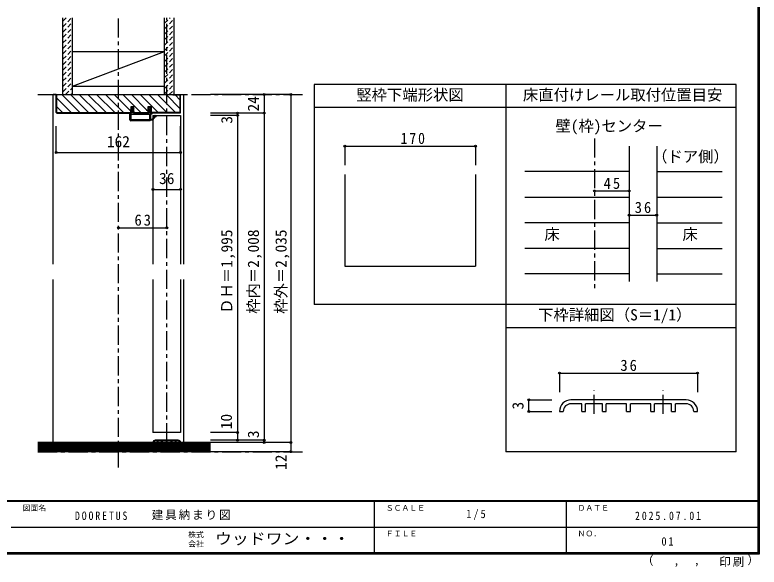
# Model space of a CAD drawing. Units: millimetres at full size, sheet at 1:5, with parts at other scales. Extents: x -973 to 977, y -718 to 696.
# Drawn here: x 7 to 977, y -718 to 1 of the extents above; entities that cross this region are included whole.
import ezdxf
from ezdxf.enums import TextEntityAlignment as Align

# ---------------------------------------------------------------- set-up
doc = ezdxf.new("R2010")
doc.units = ezdxf.units.MM
doc.header["$LTSCALE"] = 5
doc.header["$PDMODE"] = 32
doc.header["$PDSIZE"] = 2.5
doc.linetypes.add('CHAIN1', pattern=[8, 5, -1, 1, -1])
doc.linetypes.add('DASHED1', pattern=[1.8, 1.2, -0.6])
for name, color, linetype in [('0-0_補助線', 7, 'Continuous'), ('0-1_通り芯', 4, 'CHAIN1'), ('0-3_仕上げ', 7, 'Continuous'), ('0-4_枠', 3, 'Continuous'), ('0-6_扉', 6, 'Continuous'), ('0-7_金物', 7, 'Continuous'), ('0-A_文字', 3, 'Continuous'), ('0-B_寸法', 7, 'Continuous'), ('0-C_ハッチ', 4, 'DASHED1'), ('7-1_通り芯', 4, 'CHAIN1'), ('7-7_金物', 7, 'Continuous'), ('7-B_寸法', 4, 'Continuous'), ('F-0_補助線', 7, 'Continuous'), ('F-1_枠', 6, 'Continuous'), ('F-A_文字', 7, 'Continuous')]:
    doc.layers.add(name, color=color, linetype=linetype)
doc.styles.add('ＭＳ ゴシック', font='')
doc.styles.get('ＭＳ ゴシック').set_extended_font_data('MS Gothic')

# ---------------------------------------------------------------- blocks, each defined once
blk = doc.blocks.new('2')
at = {"layer": '0-0_補助線'}
for p, q in [((-9.846, -9.622), (-9.846, 15.078)), ((-8.846, 16.078), (0.354, 16.078)), ((-8.846, 15.878), (0.637, 15.878)), ((-8.446, 14.378), (-8.446, -8.922)), ((-8.146, 14.678), (-1.546, 14.678)), ((-1.246, 14.378), (-1.246, -8.922)), ((0.154, 11.653), (2.154, 11.653)), ((0.154, 11.653), (0.154, -8.497)), ((2.154, 10.953), (2.154, 11.653)), ((3.154, 11.653), (2.512, 10.83)), ((3.154, 11.653), (6.154, 11.653)), ((4.154, 13.753), (4.154, 13.053)), ((5.154, 13.053), (4.512, 13.876)), ((7.154, 13.053), (5.154, 13.053)), ((6.154, 10.953), (6.154, 11.653)), ((7.558, 12.258), (6.516, 10.835)), ((-1.546, -9.222), (-8.146, -9.222)), ((0.154, -8.497), (2.154, -8.497)), ((2.154, -7.797), (2.154, -8.497)), ((3.154, -8.497), (2.512, -7.674)), ((3.154, -8.497), (6.154, -8.497)), ((6.154, -7.797), (6.154, -8.497)), ((7.558, -9.101), (6.516, -7.679)), ((-1.48, -10.622), (-8.846, -10.622)), ((-1.189, -10.85), (-0.732, -12.694)), ((0.354, -12.922), (-0.441, -12.922)), ((4.154, -9.897), (0.154, -9.897)), ((0.154, -9.897), (0.154, -10.622)), ((0.154, -10.622), (0.645, -12.548)), ((4.154, -10.597), (4.154, -9.897)), ((5.154, -9.897), (4.512, -10.72)), ((7.154, -9.897), (5.154, -9.897))]:
    blk.add_line(p, q, dxfattribs=at)
for points in [[(-9.646, 15.078), (-9.646, -9.622), (-9.846, -9.622)], [(4.154, 13.053), (0.154, 13.053), (0.649, 15.723)]]:
    blk.add_lwpolyline(points, dxfattribs=at)
for centre, radius, start, end in [((-8.846, 15.078), 1, 90, 180), ((-8.846, 15.078), 0.8, 90, 180), ((-8.146, 14.378), 0.3, 90, 180), ((-1.546, 14.378), 0.3, 0, 90), ((0.354, 15.778), 0.3, 349.49875, 90), ((2.354, 10.953), 0.2, 180, 322.03043), ((4.354, 13.753), 0.2, 37.96957, 180), ((6.354, 10.953), 0.2, 180, 323.78053), ((7.154, 12.553), 0.5, 323.78053, 90), ((-8.846, -9.622), 1, 180, 270), ((-8.146, -8.922), 0.3, 180, 270), ((-1.546, -8.922), 0.3, 270, 0), ((2.354, -7.797), 0.2, 37.96957, 180), ((6.354, -7.797), 0.2, 36.21947, 180), ((7.154, -9.397), 0.5, 270, 36.21947), ((-2.846, -10.72), 6, 179.06153, 259.29815), ((-2.846, -10.72), 5.3, 178.93757, 259.29815), ((-3.896, -16.272), 0.35, 259.29815, 79.29815), ((-1.48, -10.922), 0.3, 13.9282, 90), ((-0.441, -12.622), 0.3, 193.9282, 270), ((0.354, -12.622), 0.3, 270, 14.29438), ((4.354, -10.597), 0.2, 180, 322.03043)]:
    blk.add_arc(centre, radius, start, end, dxfattribs=at)
blk.add_point((-3.896, -16.622), dxfattribs=at)

msp = doc.modelspace()

# ---------------------------------------------------------------- linework, layer by layer
at = {"layer": '0-1_通り芯'}
for p, q in [((141.653, -588.252), (141.653, -2.5)), ((204.653, -555.5), (204.653, -2.5)), ((36.653, -102.5), (384.01, -102.5)), ((762.135, -159.5), (762.135, -356.007)), ((36.653, -567.5), (384.01, -567.5))]:
    msp.add_line(p, q, dxfattribs=at)
at = {"layer": '0-3_仕上げ', "color": 2}
for p, q in [((69.153, -102.5), (69.153, -2.5)), ((81.653, -102.5), (81.653, -2.5)), ((201.653, -102.5), (201.653, -2.5)), ((214.153, -102.5), (214.153, -2.5)), ((261.653, -555.5), (36.653, -555.5)), ((261.653, -567.5), (36.653, -567.5))]:
    msp.add_line(p, q, dxfattribs=at)
at = {"layer": '0-3_仕上げ', "color": 3}
for p, q in [((81.653, -46.5), (201.653, -46.5)), ((81.653, -91.5), (201.653, -91.5))]:
    msp.add_line(p, q, dxfattribs=at)
at = {"layer": '0-3_仕上げ'}
for p, q in [((81.653, -91.5), (201.653, -46.5)), ((261.653, -557), (36.653, -557)), ((261.653, -558.5), (36.653, -558.5)), ((261.653, -560), (36.653, -560)), ((261.653, -561.5), (36.653, -561.5)), ((261.653, -563), (36.653, -563)), ((261.653, -564.5), (36.653, -564.5)), ((261.653, -566), (36.653, -566))]:
    msp.add_line(p, q, dxfattribs=at)
at = {"layer": '0-3_仕上げ', "color": 4}
for p, q in [((807.135, -202.801), (671.159, -202.801)), ((843.135, -202.801), (928.415, -202.801)), ((671.159, -236.103), (807.135, -236.103)), ((843.135, -236.103), (928.415, -236.103)), ((807.135, -269.404), (671.159, -269.404)), ((843.135, -269.404), (928.415, -269.404)), ((807.135, -302.706), (671.159, -302.706)), ((843.135, -302.706), (928.415, -302.706)), ((807.135, -336.007), (671.159, -336.007)), ((843.135, -336.007), (928.415, -336.007))]:
    msp.add_line(p, q, dxfattribs=at)
at = {"layer": '0-4_枠'}
for p, q in [((396.639, -89.5), (396.639, -376.007)), ((646.639, -89.5), (396.639, -89.5)), ((646.639, -89.5), (646.639, -376.007)), ((60.653, -102.5), (222.653, -102.5)), ((61.153, -125.586), (61.153, -103)), ((70.653, -103), (61.153, -103)), ((70.653, -102.5), (70.653, -103)), ((212.653, -103), (212.653, -102.5)), ((212.653, -103), (222.153, -103)), ((222.153, -125.586), (222.153, -103)), ((61.567, -126), (61.153, -125.586)), ((61.567, -126), (158.153, -126)), ((158.153, -118), (161.853, -118)), ((158.153, -126.5), (158.153, -118)), ((161.853, -126.5), (161.853, -118)), ((161.853, -126), (180.453, -126)), ((180.453, -126.5), (180.453, -118)), ((221.739, -126), (184.153, -126)), ((221.739, -126), (222.153, -125.586)), ((646.639, -119.5), (396.639, -119.5)), ((61.36, -126.5), (158.153, -126.5)), ((161.853, -126.5), (180.453, -126.5)), ((221.946, -126.5), (184.153, -126.5)), ((807.135, -169.5), (807.135, -346.007)), ((843.135, -169.5), (843.135, -346.007)), ((436.855, -206.432), (436.855, -326.007)), ((606.855, -206.432), (606.855, -326.007)), ((436.855, -326.007), (606.855, -326.007)), ((646.639, -376.007), (396.639, -376.007))]:
    msp.add_line(p, q, dxfattribs=at)
at = {"layer": '0-4_枠', "color": 4}
for p, q in [((60.653, -102.5), (56.653, -102.5)), ((56.653, -323.25), (56.653, -102.5)), ((222.653, -102.5), (226.653, -102.5)), ((226.653, -323.25), (226.653, -102.5)), ((436.855, -169.5), (606.855, -169.5)), ((436.855, -169.5), (436.855, -194.5)), ((606.855, -169.5), (606.855, -194.5)), ((56.653, -555.5), (56.653, -343.25)), ((226.653, -555.5), (226.653, -343.25))]:
    msp.add_line(p, q, dxfattribs=at)
at = {"layer": '0-4_枠'}
for points in [[(61.36, -126.5), (60.653, -125.793), (60.653, -102.5)], [(221.946, -126.5), (222.653, -125.793), (222.653, -102.5)], [(180.453, -118), (184.153, -118), (184.153, -126.5)]]:
    msp.add_lwpolyline(points, dxfattribs=at)
at = {"layer": '0-4_枠', "color": 7}
for p in [(436.855, -169.5), (606.855, -169.5)]:
    msp.add_point(p, dxfattribs=at)
at = {"layer": '0-6_扉'}
for p, q in [((186.653, -129.5), (222.653, -129.5)), ((186.653, -129.5), (186.653, -323.25)), ((222.653, -129.5), (222.653, -323.25)), ((186.653, -343.25), (186.653, -542.5)), ((222.653, -343.25), (222.653, -542.5)), ((222.653, -542.5), (186.653, -542.5))]:
    msp.add_line(p, q, dxfattribs=at)
at = {"layer": '0-7_金物'}
for p, q in [((219.653, -552.5), (189.653, -552.5)), ((186.653, -555.5), (187.653, -555.5)), ((192.453, -553.5), (189.653, -553.5)), ((192.453, -555.5), (192.453, -553.5)), ((192.453, -555.5), (193.453, -555.5)), ((193.453, -555.5), (193.453, -553.5)), ((197.853, -553.5), (193.453, -553.5)), ((197.853, -555.5), (197.853, -553.5)), ((197.853, -555.5), (198.853, -555.5)), ((198.853, -555.5), (198.853, -553.5)), ((204.153, -553.5), (198.853, -553.5)), ((204.153, -555.5), (204.153, -553.5)), ((204.153, -555.5), (205.153, -555.5)), ((205.153, -555.5), (205.153, -553.5)), ((210.453, -553.5), (205.153, -553.5)), ((210.453, -555.5), (210.453, -553.5)), ((210.453, -555.5), (211.453, -555.5)), ((211.453, -555.5), (211.453, -553.5)), ((215.853, -553.5), (211.453, -553.5)), ((215.853, -555.5), (215.853, -553.5)), ((215.853, -555.5), (216.853, -555.5)), ((216.853, -555.5), (216.853, -553.5)), ((219.653, -553.5), (216.853, -553.5)), ((221.653, -555.5), (222.653, -555.5))]:
    msp.add_line(p, q, dxfattribs=at)
for centre, radius, start, end in [((189.653, -555.5), 3, 90, 180), ((219.653, -555.5), 3, 0, 90), ((189.653, -555.5), 2, 90, 180), ((219.653, -555.5), 2, 0, 90)]:
    msp.add_arc(centre, radius, start, end, dxfattribs=at)
at = {"layer": '0-A_文字'}
for p, q in [((646.639, -89.5), (646.639, -567.5)), ((946.639, -89.5), (646.639, -89.5)), ((946.639, -567.5), (946.639, -89.5)), ((946.639, -119.5), (646.639, -119.5)), ((946.639, -376.007), (646.639, -376.007)), ((946.639, -406.007), (646.639, -406.007)), ((946.639, -567.5), (646.639, -567.5))]:
    msp.add_line(p, q, dxfattribs=at)
at = {"layer": '0-B_寸法', "color": 4}
for p, q in [((366.51, -102.5), (261.653, -102.5)), ((331.653, -102.5), (331.653, -552.5)), ((366.51, -102.5), (366.51, -567.5)), ((331.653, -126.5), (261.653, -126.5)), ((296.653, -129.5), (261.653, -129.5)), ((296.653, -126.5), (296.653, -552.5)), ((60.653, -177.922), (60.653, -143.4)), ((222.653, -177.922), (222.653, -143.4)), ((60.653, -177.922), (222.653, -177.922)), ((186.653, -225.882), (222.653, -225.882)), ((762.135, -228.008), (807.135, -228.008)), ((807.135, -259.393), (843.135, -259.393)), ((141.653, -275.882), (204.653, -275.882)), ((296.653, -542.5), (261.653, -542.5)), ((331.653, -552.5), (261.653, -552.5)), ((331.653, -555.5), (331.653, -552.5)), ((366.51, -555.5), (261.653, -555.5)), ((331.653, -555.5), (261.653, -555.5)), ((366.51, -567.5), (261.653, -567.5))]:
    msp.add_line(p, q, dxfattribs=at)
at = {"layer": '0-B_寸法', "color": 3}
for p, q in [((158.153, -118), (161.853, -118)), ((158.153, -126.5), (158.153, -118)), ((161.853, -126.5), (161.853, -118)), ((161.853, -126), (180.453, -126)), ((180.453, -126.5), (180.453, -118)), ((161.853, -126.5), (180.453, -126.5))]:
    msp.add_line(p, q, dxfattribs=at)
msp.add_lwpolyline([(180.453, -118), (184.153, -118), (184.153, -126.5)], dxfattribs=at)
at = {"layer": '0-B_寸法'}
for p in [(331.653, -102.5), (366.51, -102.5), (296.653, -126.5), (331.653, -126.5), (296.653, -129.5), (60.653, -177.922), (222.653, -177.922), (186.653, -225.882), (222.653, -225.882), (762.135, -228.008), (807.135, -228.008), (807.135, -259.393), (843.135, -259.393), (141.653, -275.882), (204.653, -275.882), (296.653, -542.5), (296.653, -552.5), (331.653, -552.5), (331.653, -555.5), (366.51, -555.5), (366.51, -567.5)]:
    msp.add_point(p, dxfattribs=at)
at = {"layer": '0-C_ハッチ'}
for p, q in [((69.153, -14.04), (80.693, -2.5)), ((69.153, -6.969), (73.622, -2.5)), ((69.153, -21.111), (81.653, -8.611)), ((201.653, -9.677), (208.83, -2.5)), ((201.653, -2.606), (201.759, -2.5)), ((201.653, -16.748), (214.153, -4.248)), ((69.153, -28.182), (81.653, -15.682)), ((201.653, -23.819), (214.153, -11.319)), ((201.653, -30.89), (214.153, -18.39)), ((69.153, -35.253), (81.653, -22.753)), ((201.653, -37.961), (214.153, -25.461)), ((69.153, -42.324), (81.653, -29.824)), ((69.153, -49.395), (81.653, -36.895)), ((201.653, -45.032), (214.153, -32.532)), ((69.153, -56.466), (81.653, -43.966)), ((201.653, -52.103), (214.153, -39.603)), ((201.653, -59.174), (214.153, -46.674)), ((69.153, -63.537), (81.653, -51.037)), ((69.153, -70.608), (81.653, -58.108)), ((201.653, -66.246), (214.153, -53.746)), ((69.153, -77.679), (81.653, -65.179)), ((201.653, -73.317), (214.153, -60.817)), ((201.653, -80.388), (214.153, -67.888)), ((69.153, -84.751), (81.653, -72.251)), ((201.653, -87.459), (214.153, -74.959)), ((69.153, -91.822), (81.653, -79.322)), ((69.153, -98.893), (81.653, -86.393)), ((201.653, -94.53), (214.153, -82.03)), ((72.689, -102.428), (81.653, -93.464)), ((201.653, -101.601), (214.153, -89.101)), ((207.825, -102.5), (214.153, -96.172)), ((79.688, -102.5), (81.653, -100.535))]:
    msp.add_line(p, q, dxfattribs=at)
at = {"layer": '0-C_ハッチ', "linetype": 'Continuous'}
for p, q in [((68.486, -103), (91.487, -126)), ((79.3, -102.5), (102.8, -126)), ((90.614, -102.5), (114.114, -126)), ((101.927, -102.5), (125.428, -126)), ((113.241, -102.5), (136.741, -126)), ((124.555, -102.5), (148.055, -126)), ((135.869, -102.5), (155.853, -122.484)), ((147.182, -102.5), (170.683, -126)), ((169.81, -102.5), (193.31, -126)), ((181.124, -102.5), (204.624, -126)), ((192.437, -102.5), (215.937, -126)), ((203.751, -102.5), (222.153, -120.902)), ((215.565, -103), (222.153, -109.588)), ((61.153, -106.98), (80.173, -126)), ((61.153, -118.294), (68.859, -126)), ((155.853, -122.484), (158.153, -124.784))]:
    msp.add_line(p, q, dxfattribs=at)
msp.add_lwpolyline([(158.496, -102.5), (178.153, -122.157), (180.272, -124.276)], dxfattribs=at)
at = {"layer": '7-1_通り芯'}
for p, q in [((761.46, -518.365), (761.46, -487.834)), ((851.46, -518.365), (851.46, -487.834))]:
    msp.add_line(p, q, dxfattribs=at)
at = {"layer": '7-7_金物'}
for p, q in [((881.46, -500.065), (731.46, -500.065)), ((745.46, -505.065), (731.46, -505.065)), ((745.46, -515.065), (745.46, -505.065)), ((772.46, -505.065), (750.46, -505.065)), ((750.46, -515.065), (750.46, -505.065)), ((772.46, -515.065), (772.46, -505.065)), ((803.96, -505.065), (777.46, -505.065)), ((777.46, -515.065), (777.46, -505.065)), ((803.96, -515.065), (803.96, -505.065)), ((835.46, -505.065), (808.96, -505.065)), ((808.96, -515.065), (808.96, -505.065)), ((835.46, -515.065), (835.46, -505.065)), ((862.46, -505.065), (840.46, -505.065)), ((840.46, -515.065), (840.46, -505.065)), ((862.46, -515.065), (862.46, -505.065)), ((881.46, -505.065), (867.46, -505.065)), ((867.46, -515.065), (867.46, -505.065)), ((716.46, -515.065), (721.46, -515.065)), ((745.46, -515.065), (750.46, -515.065)), ((772.46, -515.065), (777.46, -515.065)), ((803.96, -515.065), (808.96, -515.065)), ((835.46, -515.065), (840.46, -515.065)), ((862.46, -515.065), (867.46, -515.065)), ((891.46, -515.065), (896.46, -515.065))]:
    msp.add_line(p, q, dxfattribs=at)
for centre, radius, start, end in [((731.46, -515.065), 15, 90, 180), ((881.46, -515.065), 15, 0, 90), ((731.46, -515.065), 10, 90, 180), ((881.46, -515.065), 10, 0, 90)]:
    msp.add_arc(centre, radius, start, end, dxfattribs=at)
at = {"layer": '7-B_寸法'}
for p, q in [((716.46, -465.065), (716.46, -490.065)), ((716.46, -465.065), (896.46, -465.065)), ((896.46, -465.065), (896.46, -490.065)), ((676.46, -500.065), (706.46, -500.065)), ((676.46, -515.065), (676.46, -500.065)), ((676.46, -515.065), (706.46, -515.065))]:
    msp.add_line(p, q, dxfattribs=at)
at = {"layer": '7-B_寸法', "color": 7}
for p in [(716.46, -465.065), (896.46, -465.065), (676.46, -500.065), (676.46, -515.065)]:
    msp.add_point(p, dxfattribs=at)
at = {"layer": 'F-1_枠'}
for p, q in [((974.986, 695.833), (974.986, -700.833)), ((975.82, 695.833), (975.82, -700.833)), ((976.653, 695.833), (976.653, -700.833)), ((976.653, -631.667), (-973.347, -631.667)), ((976.653, -632.5), (-973.347, -632.5)), ((474.986, -632.5), (474.986, -699.167)), ((724.986, -632.5), (724.986, -699.167)), ((1.653, -665.833), (974.986, -665.834)), ((976.653, -699.167), (-973.347, -699.167)), ((976.653, -700), (-973.347, -700)), ((976.653, -700.833), (-973.347, -700.833))]:
    msp.add_line(p, q, dxfattribs=at)

# ---------------------------------------------------------------- block references
at = {"layer": '0-B_寸法', "rotation": 90}
msp.add_blockref('2', (172.731, -126.654), dxfattribs=at)

# ---------------------------------------------------------------- texts
at = {"layer": '0-4_枠', "color": 7, "style": 'ＭＳ ゴシック'}
msp.add_text('竪枠下端形状図', height=14.66, dxfattribs=at).set_placement((451.639, -114.5), align=Align.BOTTOM_LEFT)
at = {"layer": '0-4_枠', "color": 7, "insert": (509.355, -167), "char_height": 14.66, "attachment_point": 7, "style": 'ＭＳ ゴシック'}
msp.add_mtext('\\T1.27;\\W0.9;170', dxfattribs=at)
at = {"layer": '0-A_文字', "color": 7, "style": 'ＭＳ ゴシック'}
for s, p in [('床直付けレール取付位置目安', (668.785, -114.5)), ('壁(枠)センター', (711.159, -155.091)), ('（ドア側）', (837.21, -194.895)), ('床', (696.823, -296.055)), ('床', (876.762, -296.055)), ('下枠詳細図（S＝1/1）', (688.543, -401.007))]:
    msp.add_text(s, height=14.66, dxfattribs=at).set_placement(p, align=Align.BOTTOM_LEFT)
at = {"layer": '0-B_寸法', "style": 'ＭＳ ゴシック'}
for s, p in [('24', (329.153, -124.5)), ('3', (294.49, -140.385)), ('ＤＨ＝1,995', (294.473, -388)), ('枠内＝2,008', (329.153, -388)), ('枠外＝2,035', (365.167, -388)), ('10', (293.944, -538.245)), ('3', (329.153, -549.84)), ('12', (365.124, -591.168))]:
    msp.add_text(s, height=14.66, rotation=90, dxfattribs=at).set_placement(p, align=Align.BOTTOM_LEFT)
for s, p in [('162', (126.653, -175.422)), ('36', (194.653, -223.382))]:
    msp.add_text(s, height=14.66, dxfattribs=at).set_placement(p, align=Align.BOTTOM_LEFT)
at = {"layer": '0-B_寸法', "char_height": 14.66, "attachment_point": 7, "style": 'ＭＳ ゴシック'}
for s, insert in [('\\T1.27;\\W0.95;45', (774.01, -225.508)), ('\\T1.27;\\W0.95;36', (814.51, -256.893)), ('\\T1.27;\\W0.95;63', (162.528, -273.382))]:
    msp.add_mtext(s, dxfattribs=dict(at, insert=insert))
at = {"layer": '7-B_寸法', "color": 7, "style": 'ＭＳ ゴシック'}
msp.add_text('3', height=14.66, rotation=90, dxfattribs=at).set_placement((673.96, -512.565), align=Align.BOTTOM_LEFT)
at = {"layer": '7-B_寸法', "color": 7, "insert": (795.835, -462.565), "char_height": 14.66, "attachment_point": 7, "style": 'ＭＳ ゴシック'}
msp.add_mtext('\\T1.27;\\W0.95;36', dxfattribs=at)
at = {"layer": 'F-0_補助線', "char_height": 11, "attachment_point": 7, "style": 'ＭＳ ゴシック'}
for s, insert in [('\\T1.39;\\W0.85;DOORETUS', (84.986, -656.667)), ('\\T1.17;建具納まり図', (184.986, -656.667))]:
    msp.add_mtext(s, dxfattribs=dict(at, insert=insert))
at = {"layer": 'F-A_文字', "style": 'ＭＳ ゴシック'}
for s, height, p in [('図面名', 7.331, (16.653, -646.667)), ('ＳＣＡＬＥ', 7.331, (489.986, -646.667)), ('ＤＡＴＥ', 7.331, (739.986, -646.667)), ('株式', 7.331, (232.486, -681.5)), ('ＦＩＬＥ', 7.331, (489.986, -680)), ('ＮＯ．', 7.331, (739.986, -680.001)), ('会社', 7.331, (232.486, -693.5)), ('（', 11, (823.992, -718.052)), ('）', 11, (961.387, -717.355)), (',', 11, (865.199, -718.052)), (',', 11, (891.686, -717.588))]:
    msp.add_text(s, height=height, dxfattribs=at).set_placement(p, align=Align.BOTTOM_LEFT)
at = {"layer": 'F-A_文字', "style": 'ＭＳ ゴシック', "width": 1.1}
msp.add_text('ウッドワン・・・', height=14.66, dxfattribs=at).set_placement((267.486, -692.5), align=Align.BOTTOM_LEFT)
at = {"layer": 'F-A_文字', "char_height": 11, "attachment_point": 7, "style": 'ＭＳ ゴシック'}
for s, insert in [('\\T1.38;\\W0.9;1/5', (594.986, -656.667)), ('\\T1.39;\\W0.85;2025.07.01', (814.986, -656.667)), ('\\T1.36;\\W0.9;01', (849.361, -690.001)), ('\\T1.17;印刷', (924.678, -717.82))]:
    msp.add_mtext(s, dxfattribs=dict(at, insert=insert))

doc.saveas('drawing.dxf')
